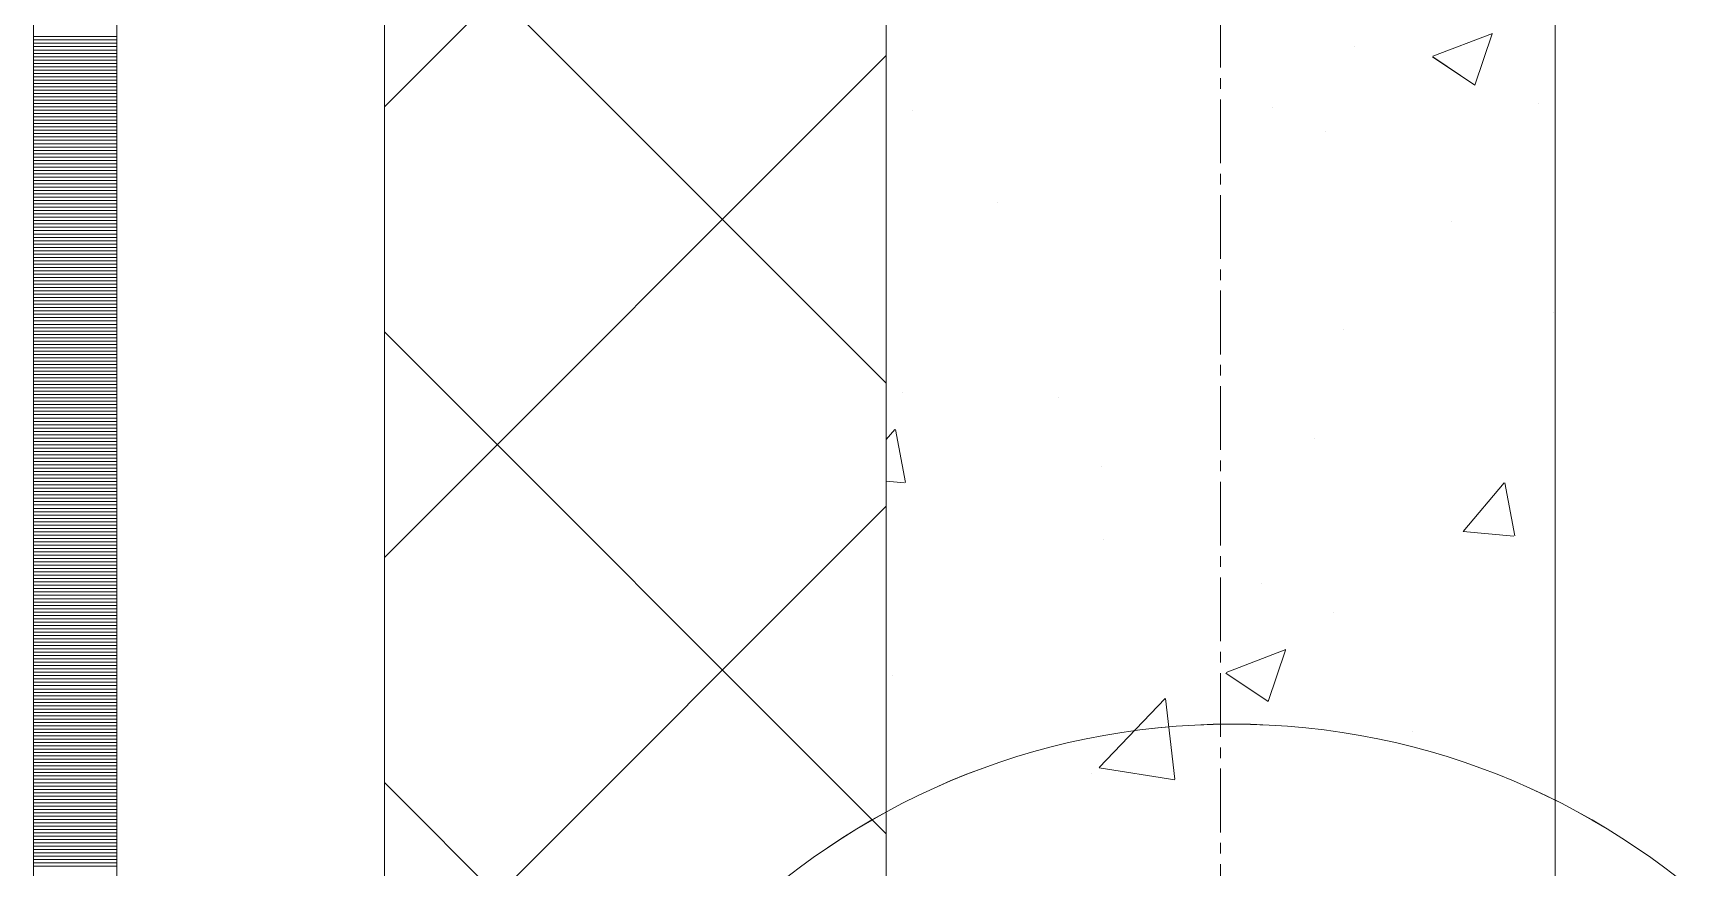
# Model space of a CAD drawing. Header units: millimetres. Extents: x 470010 to 1231400, y -134005 to 421770.
# Drawn here: x 672518.6 to 673017.1, y -23995.9 to -23746.5 of the extents above; entities that cross this region are included whole.
import ezdxf
from ezdxf.enums import TextEntityAlignment as Align

# ---------------------------------------------------------------- set-up
doc = ezdxf.new("R2010")
doc.units = ezdxf.units.MM
doc.linetypes.add('CENTER2', pattern=[28.575, 19.05, -3.175, 3.175, -3.175])
doc.linetypes.add('DASHED', pattern=[19.05, 12.7, -6.35])
doc.layers.get('Defpoints').update_dxf_attribs({"color": 140})
doc.layers.add('АР_Делит', color=120, linetype='Continuous', lineweight=0, plot=False)
for name, color, linetype, lineweight in [('АР_Стены ПЕНОблок', 52, 'Continuous', 20), ('АР_Тонкая', 254, 'Continuous', 5), ('АР_Утеплитель', 31, 'Continuous', 0), ('АР_Штриховка', 8, 'Continuous', 0)]:
    doc.layers.add(name, color=color, linetype=linetype, lineweight=lineweight)
doc.layers.add('РД_Оси_100', color=7, linetype='Continuous', lineweight=0, true_color=0x525252)
doc.styles.add('style1', font='ARIALN.TTF')

# ---------------------------------------------------------------- blocks, each defined once
blk = doc.blocks.new('СОШ_2200_АР_ОСИ_М100_28.05.24')
at = {"layer": 'АР_Делит', "color": 251, "linetype": 'DASHED', "true_color": 0x636466}
blk.add_lwpolyline([(114955, 135155), (114955, -355), (93595.036, -355), (93595.036, 13855), (94145, 13855), (94145, 68320), (66055, 68320), (66055, 13857.73), (83455, 13857.73), (83455, -355), (45245, -355), (45245, 13145), (44695, 13145), (44695, 26755), (45245, 26755), (45245, 68320), (20455, 68320), (20455, 26755), (27955, 26755), (27955, 13145), (-355, 13145), (-355, 100855)], dxfattribs=at)
at = {"layer": 'РД_Оси_100', "color": 251, "linetype": 'CENTER2', "true_color": 0x636466}
blk.add_line((0, -6155), (0, 139938.679), dxfattribs=at)
blk = doc.blocks.new('A$C9108343f')
at = {"layer": 'АР_Делит', "color": 18, "true_color": 0x000000}
blk.add_circle((7158.34, 76196.92), 216.34, dxfattribs=at)
at = {"layer": 'АР_Стены ПЕНОблок', "color": 18, "linetype": 'Continuous', "lineweight": 20, "true_color": 0x000000}
for p, q in [((7054.96, 97555), (7054.96, 21355)), ((7254.96, 21355), (7254.96, 97555))]:
    blk.add_line(p, q, dxfattribs=at)
at = {"layer": 'АР_Тонкая', "color": 18, "linetype": 'Continuous', "lineweight": 5, "true_color": 0x000000}
for p, q in [((6799.96, 97555), (6799.96, 21355)), ((6824.96, 97555), (6824.96, 21355)), ((6824.96, 21355), (6824.96, 97555)), ((6904.96, 21355), (6904.96, 97555))]:
    blk.add_line(p, q, dxfattribs=at)
at = {"layer": 'АР_Утеплитель', "color": 18, "linetype": 'Continuous', "lineweight": 0, "true_color": 0x000000}
for p, q in [((6904.96, 97555), (6904.96, 21355)), ((7054.96, 21355), (7054.96, 97555))]:
    blk.add_line(p, q, dxfattribs=at)
at = {"layer": 'АР_Штриховка', "color": 18, "linetype": 'Continuous', "lineweight": 0, "true_color": 0x000000}
for p, q in [((6904.96, 76597.77), (7054.96, 76747.77)), ((7054.96, 76515.2), (6904.96, 76665.2)), ((6799.96, 76618.75), (6824.96, 76618.75)), ((6799.96, 76617.75), (6824.96, 76617.75)), ((7218.42, 76612.87), (7236.2, 76619.7)), ((7231, 76604.19), (7236.15, 76619.54)), ((6799.96, 76616.75), (6824.96, 76616.75)), ((6799.96, 76615.75), (6824.96, 76615.75)), ((6799.96, 76614.75), (6824.96, 76614.75)), ((6799.96, 76613.75), (6824.96, 76613.75)), ((6799.96, 76612.75), (6824.96, 76612.75)), ((6904.96, 76463.06), (7054.96, 76613.06)), ((7194.88, 76615.85), (7194.88, 76615.85)), ((7218.35, 76612.72), (7230.98, 76604.2)), ((6799.96, 76611.75), (6824.96, 76611.75)), ((6799.96, 76610.75), (6824.96, 76610.75)), ((6799.96, 76609.75), (6824.96, 76609.75)), ((6799.96, 76608.75), (6824.96, 76608.75)), ((6799.96, 76607.75), (6824.96, 76607.75)), ((6799.96, 76606.75), (6824.96, 76606.75)), ((6799.96, 76605.75), (6824.96, 76605.75)), ((6799.96, 76604.75), (6824.96, 76604.75)), ((6799.96, 76603.75), (6824.96, 76603.75)), ((6799.96, 76602.75), (6824.96, 76602.75)), ((6799.96, 76601.75), (6824.96, 76601.75)), ((6799.96, 76600.75), (6824.96, 76600.75)), ((6799.96, 76599.75), (6824.96, 76599.75)), ((6799.96, 76598.75), (6824.96, 76598.75)), ((6799.96, 76597.75), (6824.96, 76597.75)), ((7170.31, 76597.5), (7170.31, 76597.5)), ((7249.87, 76598.75), (7249.87, 76598.75)), ((6799.96, 76596.75), (6824.96, 76596.75)), ((6799.96, 76595.75), (6824.96, 76595.75)), ((6799.96, 76594.75), (6824.96, 76594.75)), ((6799.96, 76593.75), (6824.96, 76593.75)), ((6799.96, 76592.75), (6824.96, 76592.75)), ((7062.96, 76596.81), (7062.96, 76596.81)), ((6799.96, 76591.75), (6824.96, 76591.75)), ((6799.96, 76590.75), (6824.96, 76590.75)), ((6799.96, 76589.75), (6824.96, 76589.75)), ((6799.96, 76588.75), (6824.96, 76588.75)), ((6799.96, 76587.75), (6824.96, 76587.75)), ((7186.28, 76590.38), (7186.28, 76590.38)), ((6799.96, 76586.75), (6824.96, 76586.75)), ((6799.96, 76585.75), (6824.96, 76585.75)), ((6799.96, 76584.75), (6824.96, 76584.75)), ((6799.96, 76583.75), (6824.96, 76583.75)), ((6799.96, 76582.75), (6824.96, 76582.75)), ((6799.96, 76581.75), (6824.96, 76581.75)), ((6799.96, 76580.75), (6824.96, 76580.75)), ((6799.96, 76579.75), (6824.96, 76579.75)), ((6799.96, 76578.75), (6824.96, 76578.75)), ((6799.96, 76577.75), (6824.96, 76577.75)), ((6799.96, 76576.75), (6824.96, 76576.75)), ((6799.96, 76575.75), (6824.96, 76575.75)), ((6799.96, 76574.75), (6824.96, 76574.75)), ((6799.96, 76573.75), (6824.96, 76573.75)), ((6799.96, 76572.75), (6824.96, 76572.75)), ((6799.96, 76571.75), (6824.96, 76571.75)), ((6799.96, 76570.75), (6824.96, 76570.75)), ((6799.96, 76569.75), (6824.96, 76569.75)), ((6799.96, 76568.75), (6824.96, 76568.75)), ((6799.96, 76567.75), (6824.96, 76567.75)), ((7088.27, 76569.11), (7088.27, 76569.11)), ((6799.96, 76566.75), (6824.96, 76566.75)), ((6799.96, 76565.75), (6824.96, 76565.75)), ((6799.96, 76564.75), (6824.96, 76564.75)), ((6799.96, 76563.75), (6824.96, 76563.75)), ((6799.96, 76562.75), (6824.96, 76562.75)), ((7223.86, 76563.38), (7223.86, 76563.38)), ((6799.96, 76561.75), (6824.96, 76561.75)), ((6799.96, 76560.75), (6824.96, 76560.75)), ((6799.96, 76559.75), (6824.96, 76559.75)), ((6799.96, 76558.75), (6824.96, 76558.75)), ((6799.96, 76557.75), (6824.96, 76557.75)), ((6799.96, 76556.75), (6824.96, 76556.75)), ((6799.96, 76555.75), (6824.96, 76555.75)), ((6799.96, 76554.75), (6824.96, 76554.75)), ((6799.96, 76553.75), (6824.96, 76553.75)), ((6799.96, 76552.75), (6824.96, 76552.75)), ((6799.96, 76551.75), (6824.96, 76551.75)), ((6799.96, 76550.75), (6824.96, 76550.75)), ((6799.96, 76549.75), (6824.96, 76549.75)), ((6799.96, 76548.75), (6824.96, 76548.75)), ((6799.96, 76547.75), (6824.96, 76547.75)), ((6799.96, 76546.75), (6824.96, 76546.75)), ((6799.96, 76545.75), (6824.96, 76545.75)), ((6799.96, 76544.75), (6824.96, 76544.75)), ((6799.96, 76543.75), (6824.96, 76543.75)), ((6799.96, 76542.75), (6824.96, 76542.75)), ((6799.96, 76541.75), (6824.96, 76541.75)), ((6799.96, 76540.75), (6824.96, 76540.75)), ((6799.96, 76539.75), (6824.96, 76539.75)), ((6799.96, 76538.75), (6824.96, 76538.75)), ((6799.96, 76537.75), (6824.96, 76537.75)), ((6799.96, 76536.75), (6824.96, 76536.75)), ((6799.96, 76535.75), (6824.96, 76535.75)), ((6799.96, 76534.75), (6824.96, 76534.75)), ((6799.96, 76533.75), (6824.96, 76533.75)), ((6799.96, 76532.75), (6824.96, 76532.75)), ((7254.54, 76536.41), (7254.54, 76536.41)), ((6799.96, 76531.75), (6824.96, 76531.75)), ((6799.96, 76530.75), (6824.96, 76530.75)), ((6799.96, 76529.75), (6824.96, 76529.75)), ((6799.96, 76528.75), (6824.96, 76528.75)), ((6799.96, 76527.75), (6824.96, 76527.75)), ((7054.96, 76380.5), (6904.96, 76530.5)), ((7191.79, 76531.3), (7191.79, 76531.3)), ((6799.96, 76526.75), (6824.96, 76526.75)), ((6799.96, 76525.75), (6824.96, 76525.75)), ((6799.96, 76524.75), (6824.96, 76524.75)), ((6799.96, 76523.75), (6824.96, 76523.75)), ((6799.96, 76522.75), (6824.96, 76522.75)), ((6799.96, 76521.75), (6824.96, 76521.75)), ((6799.96, 76520.75), (6824.96, 76520.75)), ((6799.96, 76519.75), (6824.96, 76519.75)), ((6799.96, 76518.75), (6824.96, 76518.75)), ((6799.96, 76517.75), (6824.96, 76517.75)), ((6799.96, 76516.75), (6824.96, 76516.75)), ((6799.96, 76515.75), (6824.96, 76515.75)), ((6799.96, 76514.75), (6824.96, 76514.75)), ((6799.96, 76513.75), (6824.96, 76513.75)), ((6799.96, 76512.75), (6824.96, 76512.75)), ((6799.96, 76511.75), (6824.96, 76511.75)), ((6799.96, 76510.75), (6824.96, 76510.75)), ((6799.96, 76509.75), (6824.96, 76509.75)), ((6799.96, 76508.75), (6824.96, 76508.75)), ((6799.96, 76507.75), (6824.96, 76507.75)), ((7059.87, 76512.25), (7059.87, 76512.25)), ((7106.41, 76510.99), (7106.41, 76510.99)), ((6799.96, 76506.75), (6824.96, 76506.75)), ((6799.96, 76505.75), (6824.96, 76505.75)), ((6799.96, 76504.75), (6824.96, 76504.75)), ((6799.96, 76503.75), (6824.96, 76503.75)), ((6799.96, 76502.75), (6824.96, 76502.75)), ((6799.96, 76501.75), (6824.96, 76501.75)), ((6799.96, 76500.75), (6824.96, 76500.75)), ((6799.96, 76499.75), (6824.96, 76499.75)), ((6799.96, 76498.75), (6824.96, 76498.75)), ((6799.96, 76497.75), (6824.96, 76497.75)), ((7054.96, 76498.3), (7057.49, 76501.32)), ((7060.69, 76485.44), (7057.75, 76501.36)), ((7183.05, 76498.57), (7183.05, 76498.57)), ((6799.96, 76496.75), (6824.96, 76496.75)), ((6799.96, 76495.75), (6824.96, 76495.75)), ((6799.96, 76494.75), (6824.96, 76494.75)), ((6799.96, 76493.75), (6824.96, 76493.75)), ((6799.96, 76492.75), (6824.96, 76492.75)), ((6799.96, 76491.75), (6824.96, 76491.75)), ((6799.96, 76490.75), (6824.96, 76490.75)), ((6799.96, 76489.75), (6824.96, 76489.75)), ((6799.96, 76488.75), (6824.96, 76488.75)), ((6799.96, 76487.75), (6824.96, 76487.75)), ((7119.46, 76490.2), (7119.46, 76490.2)), ((6799.96, 76486.75), (6824.96, 76486.75)), ((6799.96, 76485.75), (6824.96, 76485.75)), ((6799.96, 76484.75), (6824.96, 76484.75)), ((6799.96, 76483.75), (6824.96, 76483.75)), ((6799.96, 76482.75), (6824.96, 76482.75)), ((7054.96, 76485.87), (7060.43, 76485.39)), ((7227.43, 76470.78), (7239.68, 76485.38)), ((7242.87, 76469.5), (7239.93, 76485.42)), ((6799.96, 76481.75), (6824.96, 76481.75)), ((6799.96, 76480.75), (6824.96, 76480.75)), ((6799.96, 76479.75), (6824.96, 76479.75)), ((6799.96, 76478.75), (6824.96, 76478.75)), ((6799.96, 76477.75), (6824.96, 76477.75)), ((6904.96, 76328.36), (7054.96, 76478.36)), ((6799.96, 76476.75), (6824.96, 76476.75)), ((6799.96, 76475.75), (6824.96, 76475.75)), ((6799.96, 76474.75), (6824.96, 76474.75)), ((6799.96, 76473.75), (6824.96, 76473.75)), ((6799.96, 76472.75), (6824.96, 76472.75)), ((6799.96, 76471.75), (6824.96, 76471.75)), ((6799.96, 76470.75), (6824.96, 76470.75)), ((6799.96, 76469.75), (6824.96, 76469.75)), ((6799.96, 76468.75), (6824.96, 76468.75)), ((6799.96, 76467.75), (6824.96, 76467.75)), ((7119.78, 76468.39), (7119.78, 76468.39)), ((7227.43, 76470.78), (7242.61, 76469.45)), ((6799.96, 76466.75), (6824.96, 76466.75)), ((6799.96, 76465.75), (6824.96, 76465.75)), ((6799.96, 76464.75), (6824.96, 76464.75)), ((6799.96, 76463.75), (6824.96, 76463.75)), ((6799.96, 76462.75), (6824.96, 76462.75)), ((6799.96, 76461.75), (6824.96, 76461.75)), ((6799.96, 76460.75), (6824.96, 76460.75)), ((6799.96, 76459.75), (6824.96, 76459.75)), ((6799.96, 76458.75), (6824.96, 76458.75)), ((6799.96, 76457.75), (6824.96, 76457.75)), ((6799.96, 76456.75), (6824.96, 76456.75)), ((6799.96, 76455.75), (6824.96, 76455.75)), ((6799.96, 76454.75), (6824.96, 76454.75)), ((6799.96, 76453.75), (6824.96, 76453.75)), ((6799.96, 76452.75), (6824.96, 76452.75)), ((7167.27, 76455.22), (7167.27, 76455.22)), ((6799.96, 76451.75), (6824.96, 76451.75)), ((6799.96, 76450.75), (6824.96, 76450.75)), ((6799.96, 76449.75), (6824.96, 76449.75)), ((6799.96, 76448.75), (6824.96, 76448.75)), ((6799.96, 76447.75), (6824.96, 76447.75)), ((6799.96, 76446.75), (6824.96, 76446.75)), ((6799.96, 76445.75), (6824.96, 76445.75)), ((6799.96, 76444.75), (6824.96, 76444.75)), ((6799.96, 76443.75), (6824.96, 76443.75)), ((6799.96, 76442.75), (6824.96, 76442.75)), ((7188.7, 76446.74), (7188.7, 76446.74)), ((6799.96, 76441.75), (6824.96, 76441.75)), ((6799.96, 76440.75), (6824.96, 76440.75)), ((6799.96, 76439.75), (6824.96, 76439.75)), ((6799.96, 76438.75), (6824.96, 76438.75)), ((6799.96, 76437.75), (6824.96, 76437.75)), ((6799.96, 76436.75), (6824.96, 76436.75)), ((6799.96, 76435.75), (6824.96, 76435.75)), ((6799.96, 76434.75), (6824.96, 76434.75)), ((6799.96, 76433.75), (6824.96, 76433.75)), ((6799.96, 76432.75), (6824.96, 76432.75)), ((7156.61, 76428.69), (7174.4, 76435.51)), ((7169.19, 76420), (7174.34, 76435.35)), ((6799.96, 76431.75), (6824.96, 76431.75)), ((6799.96, 76430.75), (6824.96, 76430.75)), ((6799.96, 76429.75), (6824.96, 76429.75)), ((6799.96, 76428.75), (6824.96, 76428.75)), ((6799.96, 76427.75), (6824.96, 76427.75)), ((7056.78, 76427.7), (7056.78, 76427.7)), ((7156.54, 76428.53), (7169.18, 76420.01)), ((6799.96, 76426.75), (6824.96, 76426.75)), ((6799.96, 76425.75), (6824.96, 76425.75)), ((6799.96, 76424.75), (6824.96, 76424.75)), ((6799.96, 76423.75), (6824.96, 76423.75)), ((6799.96, 76422.75), (6824.96, 76422.75)), ((6799.96, 76421.75), (6824.96, 76421.75)), ((6799.96, 76420.75), (6824.96, 76420.75)), ((6799.96, 76419.75), (6824.96, 76419.75)), ((6799.96, 76418.75), (6824.96, 76418.75)), ((6799.96, 76417.75), (6824.96, 76417.75)), ((7118.62, 76400.25), (7138.4, 76420.87)), ((7141.28, 76396.76), (7138.48, 76420.88)), ((6799.96, 76416.75), (6824.96, 76416.75)), ((6799.96, 76415.75), (6824.96, 76415.75)), ((6799.96, 76414.75), (6824.96, 76414.75)), ((6799.96, 76413.75), (6824.96, 76413.75)), ((6799.96, 76412.75), (6824.96, 76412.75)), ((6799.96, 76411.75), (6824.96, 76411.75)), ((6799.96, 76410.75), (6824.96, 76410.75)), ((6799.96, 76409.75), (6824.96, 76409.75)), ((6799.96, 76408.75), (6824.96, 76408.75)), ((6799.96, 76407.75), (6824.96, 76407.75)), ((7212.43, 76411.06), (7212.43, 76411.06)), ((6799.96, 76406.75), (6824.96, 76406.75)), ((6799.96, 76405.75), (6824.96, 76405.75)), ((6799.96, 76404.75), (6824.96, 76404.75)), ((6799.96, 76403.75), (6824.96, 76403.75)), ((6799.96, 76402.75), (6824.96, 76402.75)), ((6799.96, 76401.75), (6824.96, 76401.75)), ((6799.96, 76400.75), (6824.96, 76400.75)), ((6799.96, 76399.75), (6824.96, 76399.75)), ((6799.96, 76398.75), (6824.96, 76398.75)), ((6799.96, 76397.75), (6824.96, 76397.75)), ((7116.23, 76398.39), (7116.23, 76398.39)), ((7118.67, 76400.14), (7141.26, 76396.64)), ((6799.96, 76396.75), (6824.96, 76396.75)), ((6799.96, 76395.75), (6824.96, 76395.75)), ((6799.96, 76394.75), (6824.96, 76394.75)), ((6799.96, 76393.75), (6824.96, 76393.75)), ((6799.96, 76392.75), (6824.96, 76392.75)), ((7054.96, 76245.79), (6904.96, 76395.79)), ((6799.96, 76391.75), (6824.96, 76391.75)), ((6799.96, 76390.75), (6824.96, 76390.75)), ((6799.96, 76389.75), (6824.96, 76389.75)), ((6799.96, 76388.75), (6824.96, 76388.75)), ((6799.96, 76387.75), (6824.96, 76387.75)), ((6799.96, 76386.75), (6824.96, 76386.75)), ((6799.96, 76385.75), (6824.96, 76385.75)), ((6799.96, 76384.75), (6824.96, 76384.75)), ((6799.96, 76383.75), (6824.96, 76383.75)), ((6799.96, 76382.75), (6824.96, 76382.75)), ((6799.96, 76381.75), (6824.96, 76381.75)), ((6799.96, 76380.75), (6824.96, 76380.75)), ((6799.96, 76379.75), (6824.96, 76379.75)), ((6799.96, 76378.75), (6824.96, 76378.75)), ((6799.96, 76377.75), (6824.96, 76377.75)), ((6799.96, 76376.75), (6824.96, 76376.75)), ((6799.96, 76375.75), (6824.96, 76375.75)), ((6799.96, 76374.75), (6824.96, 76374.75)), ((6799.96, 76373.75), (6824.96, 76373.75)), ((6799.96, 76372.75), (6824.96, 76372.75)), ((6799.96, 76371.75), (6824.96, 76371.75)), ((6799.96, 76370.75), (6824.96, 76370.75))]:
    blk.add_line(p, q, dxfattribs=at)
at = {"layer": 'РД_Оси_100'}
blk.add_blockref('СОШ_2200_АР_ОСИ_М100_28.05.24', (7154.96, 6755), dxfattribs=at)
at = {"layer": 'Defpoints', "color": 18, "true_color": 0x000000, "style": 'style1'}
for p in [(143949.34, 316089.12), (143974.98, 281639.5), (143890.4, 273244.71), (143839.99, 264276.81), (143967.75, 254892.38), (12251.96, 104178.14), (12382.58, 96023.14)]:
    blk.add_attdef('АР-ПОМЕЩЕНИЕ:НАИМЕНОВАНИЕ', text='', height=100, dxfattribs=at).set_placement(p, align=Align.MIDDLE)
at = {"layer": 'Defpoints', "color": 18, "true_color": 0x000000, "style": 'style1', "flags": 8}
for p in [(143951.3, 279099.09), (143848.34, 269251.11), (143875.33, 260094.25), (144049.74, 250824.7), (163419.28, 238153.36), (155897.46, 237965.97), (183037.2, 237965.97), (143342.94, 237876.19)]:
    blk.add_attdef('АР-ПОМЕЩЕНИЕ:НАИМЕНОВАНИЕ', text='', height=100, dxfattribs=at).set_placement(p, align=Align.MIDDLE)

msp = doc.modelspace()

# ---------------------------------------------------------------- linework, layer by layer
at = {"layer": 'АР_Делит', "color": 18, "true_color": 0x000000}
msp.add_circle((672876.957, -24169.322), 216.336, dxfattribs=at)
at = {"layer": 'АР_Стены ПЕНОблок', "color": 18, "linetype": 'Continuous', "lineweight": 20, "true_color": 0x000000}
for p, q in [((672773.57, -2811.242), (672773.57, -79011.242)), ((672973.57, -79011.242), (672973.57, -2811.242))]:
    msp.add_line(p, q, dxfattribs=at)
at = {"layer": 'АР_Тонкая', "color": 18, "linetype": 'Continuous', "lineweight": 5, "true_color": 0x000000}
for p, q in [((672518.57, -2811.242), (672518.57, -79011.242)), ((672543.57, -2811.242), (672543.57, -79011.242)), ((672543.57, -79011.242), (672543.57, -2811.242)), ((672623.57, -79011.242), (672623.57, -2811.242))]:
    msp.add_line(p, q, dxfattribs=at)
at = {"layer": 'АР_Утеплитель', "color": 18, "linetype": 'Continuous', "lineweight": 0, "true_color": 0x000000}
for p, q in [((672623.57, -2811.242), (672623.57, -79011.242)), ((672773.57, -79011.242), (672773.57, -2811.242))]:
    msp.add_line(p, q, dxfattribs=at)
at = {"layer": 'АР_Штриховка', "color": 18, "linetype": 'Continuous', "lineweight": 0, "true_color": 0x000000}
for p, q in [((672623.57, -23768.474), (672773.57, -23618.474)), ((672773.57, -23851.041), (672623.57, -23701.041)), ((672518.57, -23747.492), (672543.57, -23747.492)), ((672518.57, -23748.492), (672543.57, -23748.492)), ((672937.028, -23753.369), (672954.813, -23746.542)), ((672949.608, -23762.05), (672954.758, -23746.701)), ((672518.57, -23749.492), (672543.57, -23749.492)), ((672518.57, -23750.492), (672543.57, -23750.492)), ((672518.57, -23751.492), (672543.57, -23751.492)), ((672518.57, -23752.492), (672543.57, -23752.492)), ((672518.57, -23753.492), (672543.57, -23753.492)), ((672623.57, -23903.178), (672773.57, -23753.178)), ((672936.958, -23753.523), (672949.593, -23762.045)), ((672518.57, -23754.492), (672543.57, -23754.492)), ((672518.57, -23755.492), (672543.57, -23755.492)), ((672518.57, -23756.492), (672543.57, -23756.492)), ((672518.57, -23757.492), (672543.57, -23757.492)), ((672518.57, -23758.492), (672543.57, -23758.492)), ((672518.57, -23759.492), (672543.57, -23759.492)), ((672518.57, -23760.492), (672543.57, -23760.492)), ((672518.57, -23761.492), (672543.57, -23761.492)), ((672518.57, -23762.492), (672543.57, -23762.492)), ((672518.57, -23763.492), (672543.57, -23763.492)), ((672518.57, -23764.492), (672543.57, -23764.492)), ((672518.57, -23765.492), (672543.57, -23765.492)), ((672518.57, -23766.492), (672543.57, -23766.492)), ((672518.57, -23767.492), (672543.57, -23767.492)), ((672518.57, -23768.492), (672543.57, -23768.492)), ((672518.57, -23769.492), (672543.57, -23769.492)), ((672518.57, -23770.492), (672543.57, -23770.492)), ((672518.57, -23771.492), (672543.57, -23771.492)), ((672518.57, -23772.492), (672543.57, -23772.492)), ((672518.57, -23773.492), (672543.57, -23773.492)), ((672518.57, -23774.492), (672543.57, -23774.492)), ((672518.57, -23775.492), (672543.57, -23775.492)), ((672518.57, -23776.492), (672543.57, -23776.492)), ((672518.57, -23777.492), (672543.57, -23777.492)), ((672518.57, -23778.492), (672543.57, -23778.492)), ((672518.57, -23779.492), (672543.57, -23779.492)), ((672518.57, -23780.492), (672543.57, -23780.492)), ((672518.57, -23781.492), (672543.57, -23781.492)), ((672518.57, -23782.492), (672543.57, -23782.492)), ((672518.57, -23783.492), (672543.57, -23783.492)), ((672518.57, -23784.492), (672543.57, -23784.492)), ((672518.57, -23785.492), (672543.57, -23785.492)), ((672518.57, -23786.492), (672543.57, -23786.492)), ((672518.57, -23787.492), (672543.57, -23787.492)), ((672518.57, -23788.492), (672543.57, -23788.492)), ((672518.57, -23789.492), (672543.57, -23789.492)), ((672518.57, -23790.492), (672543.57, -23790.492)), ((672518.57, -23791.492), (672543.57, -23791.492)), ((672518.57, -23792.492), (672543.57, -23792.492)), ((672518.57, -23793.492), (672543.57, -23793.492)), ((672518.57, -23794.492), (672543.57, -23794.492)), ((672518.57, -23795.492), (672543.57, -23795.492)), ((672518.57, -23796.492), (672543.57, -23796.492)), ((672518.57, -23797.492), (672543.57, -23797.492)), ((672518.57, -23798.492), (672543.57, -23798.492)), ((672518.57, -23799.492), (672543.57, -23799.492)), ((672518.57, -23800.492), (672543.57, -23800.492)), ((672518.57, -23801.492), (672543.57, -23801.492)), ((672518.57, -23802.492), (672543.57, -23802.492)), ((672518.57, -23803.492), (672543.57, -23803.492)), ((672518.57, -23804.492), (672543.57, -23804.492)), ((672518.57, -23805.492), (672543.57, -23805.492)), ((672518.57, -23806.492), (672543.57, -23806.492)), ((672518.57, -23807.492), (672543.57, -23807.492)), ((672518.57, -23808.492), (672543.57, -23808.492)), ((672518.57, -23809.492), (672543.57, -23809.492)), ((672518.57, -23810.492), (672543.57, -23810.492)), ((672518.57, -23811.492), (672543.57, -23811.492)), ((672518.57, -23812.492), (672543.57, -23812.492)), ((672518.57, -23813.492), (672543.57, -23813.492)), ((672518.57, -23814.492), (672543.57, -23814.492)), ((672518.57, -23815.492), (672543.57, -23815.492)), ((672518.57, -23816.492), (672543.57, -23816.492)), ((672518.57, -23817.492), (672543.57, -23817.492)), ((672518.57, -23818.492), (672543.57, -23818.492)), ((672518.57, -23819.492), (672543.57, -23819.492)), ((672518.57, -23820.492), (672543.57, -23820.492)), ((672518.57, -23821.492), (672543.57, -23821.492)), ((672518.57, -23822.492), (672543.57, -23822.492)), ((672518.57, -23823.492), (672543.57, -23823.492)), ((672518.57, -23824.492), (672543.57, -23824.492)), ((672518.57, -23825.492), (672543.57, -23825.492)), ((672518.57, -23826.492), (672543.57, -23826.492)), ((672518.57, -23827.492), (672543.57, -23827.492)), ((672518.57, -23828.492), (672543.57, -23828.492)), ((672518.57, -23829.492), (672543.57, -23829.492)), ((672518.57, -23830.492), (672543.57, -23830.492)), ((672518.57, -23831.492), (672543.57, -23831.492)), ((672518.57, -23832.492), (672543.57, -23832.492)), ((672518.57, -23833.492), (672543.57, -23833.492)), ((672518.57, -23834.492), (672543.57, -23834.492)), ((672518.57, -23835.492), (672543.57, -23835.492)), ((672518.57, -23836.492), (672543.57, -23836.492)), ((672518.57, -23837.492), (672543.57, -23837.492)), ((672518.57, -23838.492), (672543.57, -23838.492)), ((672773.57, -23985.745), (672623.57, -23835.745)), ((672518.57, -23839.492), (672543.57, -23839.492)), ((672518.57, -23840.492), (672543.57, -23840.492)), ((672518.57, -23841.492), (672543.57, -23841.492)), ((672518.57, -23842.492), (672543.57, -23842.492)), ((672518.57, -23843.492), (672543.57, -23843.492)), ((672518.57, -23844.492), (672543.57, -23844.492)), ((672518.57, -23845.492), (672543.57, -23845.492)), ((672518.57, -23846.492), (672543.57, -23846.492)), ((672518.57, -23847.492), (672543.57, -23847.492)), ((672518.57, -23848.492), (672543.57, -23848.492)), ((672518.57, -23849.492), (672543.57, -23849.492)), ((672518.57, -23850.492), (672543.57, -23850.492)), ((672518.57, -23851.492), (672543.57, -23851.492)), ((672518.57, -23852.492), (672543.57, -23852.492)), ((672518.57, -23853.492), (672543.57, -23853.492)), ((672518.57, -23854.492), (672543.57, -23854.492)), ((672518.57, -23855.492), (672543.57, -23855.492)), ((672518.57, -23856.492), (672543.57, -23856.492)), ((672518.57, -23857.492), (672543.57, -23857.492)), ((672518.57, -23858.492), (672543.57, -23858.492)), ((672518.57, -23859.492), (672543.57, -23859.492)), ((672518.57, -23860.492), (672543.57, -23860.492)), ((672518.57, -23861.492), (672543.57, -23861.492)), ((672518.57, -23862.492), (672543.57, -23862.492)), ((672518.57, -23863.492), (672543.57, -23863.492)), ((672518.57, -23864.492), (672543.57, -23864.492)), ((672518.57, -23865.492), (672543.57, -23865.492)), ((672518.57, -23866.492), (672543.57, -23866.492)), ((672518.57, -23867.492), (672543.57, -23867.492)), ((672518.57, -23868.492), (672543.57, -23868.492)), ((672773.57, -23867.947), (672776.104, -23864.926)), ((672779.299, -23880.805), (672776.362, -23864.884)), ((672518.57, -23869.492), (672543.57, -23869.492)), ((672518.57, -23870.492), (672543.57, -23870.492)), ((672518.57, -23871.492), (672543.57, -23871.492)), ((672518.57, -23872.492), (672543.57, -23872.492)), ((672518.57, -23873.492), (672543.57, -23873.492)), ((672518.57, -23874.492), (672543.57, -23874.492)), ((672518.57, -23875.492), (672543.57, -23875.492)), ((672518.57, -23876.492), (672543.57, -23876.492)), ((672518.57, -23877.492), (672543.57, -23877.492)), ((672518.57, -23878.492), (672543.57, -23878.492)), ((672518.57, -23879.492), (672543.57, -23879.492)), ((672518.57, -23880.492), (672543.57, -23880.492)), ((672518.57, -23881.492), (672543.57, -23881.492)), ((672518.57, -23882.492), (672543.57, -23882.492)), ((672518.57, -23883.492), (672543.57, -23883.492)), ((672773.57, -23880.374), (672779.041, -23880.852)), ((672946.044, -23895.459), (672958.289, -23880.866)), ((672961.483, -23896.744), (672958.546, -23880.823)), ((672518.57, -23884.492), (672543.57, -23884.492)), ((672518.57, -23885.492), (672543.57, -23885.492)), ((672518.57, -23886.492), (672543.57, -23886.492)), ((672518.57, -23887.492), (672543.57, -23887.492)), ((672518.57, -23888.492), (672543.57, -23888.492)), ((672623.57, -24037.882), (672773.57, -23887.882)), ((672518.57, -23889.492), (672543.57, -23889.492)), ((672518.57, -23890.492), (672543.57, -23890.492)), ((672518.57, -23891.492), (672543.57, -23891.492)), ((672518.57, -23892.492), (672543.57, -23892.492)), ((672518.57, -23893.492), (672543.57, -23893.492)), ((672518.57, -23894.492), (672543.57, -23894.492)), ((672518.57, -23895.492), (672543.57, -23895.492)), ((672518.57, -23896.492), (672543.57, -23896.492)), ((672518.57, -23897.492), (672543.57, -23897.492)), ((672518.57, -23898.492), (672543.57, -23898.492)), ((672946.043, -23895.463), (672961.225, -23896.791)), ((672518.57, -23899.492), (672543.57, -23899.492)), ((672518.57, -23900.492), (672543.57, -23900.492)), ((672518.57, -23901.492), (672543.57, -23901.492)), ((672518.57, -23902.492), (672543.57, -23902.492)), ((672518.57, -23903.492), (672543.57, -23903.492)), ((672518.57, -23904.492), (672543.57, -23904.492)), ((672518.57, -23905.492), (672543.57, -23905.492)), ((672518.57, -23906.492), (672543.57, -23906.492)), ((672518.57, -23907.492), (672543.57, -23907.492)), ((672518.57, -23908.492), (672543.57, -23908.492)), ((672518.57, -23909.492), (672543.57, -23909.492)), ((672518.57, -23910.492), (672543.57, -23910.492)), ((672518.57, -23911.492), (672543.57, -23911.492)), ((672518.57, -23912.492), (672543.57, -23912.492)), ((672518.57, -23913.492), (672543.57, -23913.492)), ((672518.57, -23914.492), (672543.57, -23914.492)), ((672518.57, -23915.492), (672543.57, -23915.492)), ((672518.57, -23916.492), (672543.57, -23916.492)), ((672518.57, -23917.492), (672543.57, -23917.492)), ((672518.57, -23918.492), (672543.57, -23918.492)), ((672518.57, -23919.492), (672543.57, -23919.492)), ((672518.57, -23920.492), (672543.57, -23920.492)), ((672518.57, -23921.492), (672543.57, -23921.492)), ((672518.57, -23922.492), (672543.57, -23922.492)), ((672518.57, -23923.492), (672543.57, -23923.492)), ((672518.57, -23924.492), (672543.57, -23924.492)), ((672518.57, -23925.492), (672543.57, -23925.492)), ((672518.57, -23926.492), (672543.57, -23926.492)), ((672518.57, -23927.492), (672543.57, -23927.492)), ((672518.57, -23928.492), (672543.57, -23928.492)), ((672518.57, -23929.492), (672543.57, -23929.492)), ((672518.57, -23930.492), (672543.57, -23930.492)), ((672518.57, -23931.492), (672543.57, -23931.492)), ((672518.57, -23932.492), (672543.57, -23932.492)), ((672518.57, -23933.492), (672543.57, -23933.492)), ((672875.226, -23937.557), (672893.011, -23930.73)), ((672887.806, -23946.238), (672892.956, -23930.889)), ((672518.57, -23934.492), (672543.57, -23934.492)), ((672518.57, -23935.492), (672543.57, -23935.492)), ((672518.57, -23936.492), (672543.57, -23936.492)), ((672518.57, -23937.492), (672543.57, -23937.492)), ((672518.57, -23938.492), (672543.57, -23938.492)), ((672875.156, -23937.711), (672887.791, -23946.233)), ((672518.57, -23939.492), (672543.57, -23939.492)), ((672518.57, -23940.492), (672543.57, -23940.492)), ((672518.57, -23941.492), (672543.57, -23941.492)), ((672518.57, -23942.492), (672543.57, -23942.492)), ((672518.57, -23943.492), (672543.57, -23943.492)), ((672518.57, -23944.492), (672543.57, -23944.492)), ((672518.57, -23945.492), (672543.57, -23945.492)), ((672518.57, -23946.492), (672543.57, -23946.492)), ((672518.57, -23947.492), (672543.57, -23947.492)), ((672518.57, -23948.492), (672543.57, -23948.492)), ((672837.231, -23965.989), (672857.015, -23945.37)), ((672859.894, -23969.484), (672857.088, -23945.362)), ((672518.57, -23949.492), (672543.57, -23949.492)), ((672518.57, -23950.492), (672543.57, -23950.492)), ((672518.57, -23951.492), (672543.57, -23951.492)), ((672518.57, -23952.492), (672543.57, -23952.492)), ((672518.57, -23953.492), (672543.57, -23953.492)), ((672518.57, -23954.492), (672543.57, -23954.492)), ((672518.57, -23955.492), (672543.57, -23955.492)), ((672518.57, -23956.492), (672543.57, -23956.492)), ((672518.57, -23957.492), (672543.57, -23957.492)), ((672518.57, -23958.492), (672543.57, -23958.492)), ((672518.57, -23959.492), (672543.57, -23959.492)), ((672518.57, -23960.492), (672543.57, -23960.492)), ((672518.57, -23961.492), (672543.57, -23961.492)), ((672518.57, -23962.492), (672543.57, -23962.492)), ((672518.57, -23963.492), (672543.57, -23963.492)), ((672518.57, -23964.492), (672543.57, -23964.492)), ((672518.57, -23965.492), (672543.57, -23965.492)), ((672518.57, -23966.492), (672543.57, -23966.492)), ((672518.57, -23967.492), (672543.57, -23967.492)), ((672518.57, -23968.492), (672543.57, -23968.492)), ((672837.285, -23966.104), (672859.875, -23969.607)), ((672518.57, -23969.492), (672543.57, -23969.492)), ((672518.57, -23970.492), (672543.57, -23970.492)), ((672518.57, -23971.492), (672543.57, -23971.492)), ((672518.57, -23972.492), (672543.57, -23972.492)), ((672518.57, -23973.492), (672543.57, -23973.492)), ((672773.57, -24120.449), (672623.57, -23970.449)), ((672518.57, -23974.492), (672543.57, -23974.492)), ((672518.57, -23975.492), (672543.57, -23975.492)), ((672518.57, -23976.492), (672543.57, -23976.492)), ((672518.57, -23977.492), (672543.57, -23977.492)), ((672518.57, -23978.492), (672543.57, -23978.492)), ((672518.57, -23979.492), (672543.57, -23979.492)), ((672518.57, -23980.492), (672543.57, -23980.492)), ((672518.57, -23981.492), (672543.57, -23981.492)), ((672518.57, -23982.492), (672543.57, -23982.492)), ((672518.57, -23983.492), (672543.57, -23983.492)), ((672518.57, -23984.492), (672543.57, -23984.492)), ((672518.57, -23985.492), (672543.57, -23985.492)), ((672518.57, -23986.492), (672543.57, -23986.492)), ((672518.57, -23987.492), (672543.57, -23987.492)), ((672518.57, -23988.492), (672543.57, -23988.492)), ((672518.57, -23989.492), (672543.57, -23989.492)), ((672518.57, -23990.492), (672543.57, -23990.492)), ((672518.57, -23991.492), (672543.57, -23991.492)), ((672518.57, -23992.492), (672543.57, -23992.492)), ((672518.57, -23993.492), (672543.57, -23993.492)), ((672518.57, -23994.492), (672543.57, -23994.492)), ((672518.57, -23995.492), (672543.57, -23995.492))]:
    msp.add_line(p, q, dxfattribs=at)

# ---------------------------------------------------------------- block references
msp.add_blockref('A$C9108343f', (665718.612, -100366.242))
at = {"layer": 'РД_Оси_100'}
msp.add_blockref('СОШ_2200_АР_ОСИ_М100_28.05.24', (672873.57, -93611.242), dxfattribs=at)

doc.saveas('drawing.dxf')
